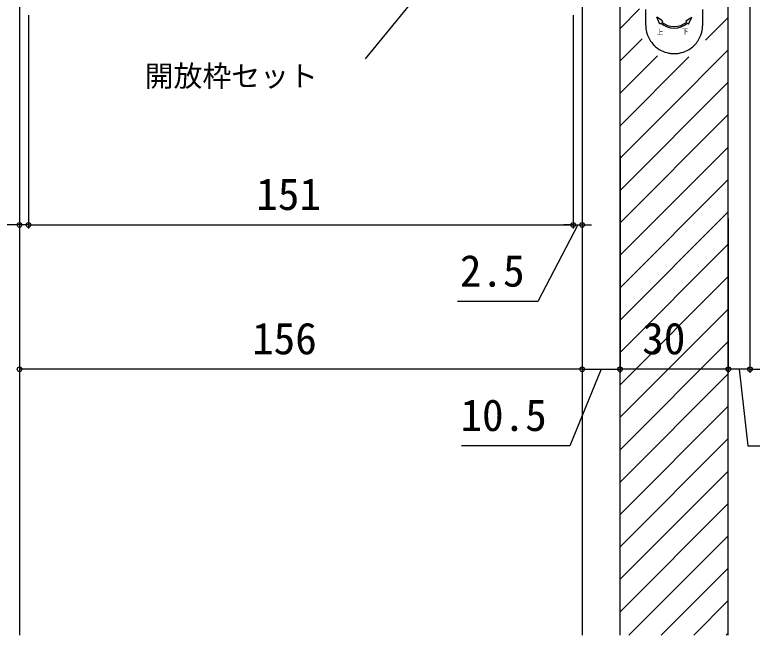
# Model space of a CAD drawing. Units: millimetres, scale not verified. Extents: x -525 to 525, y -784 to 780.
# Drawn here: x -407 to -202.6, y -467.1 to -295.2 of the extents above; entities that cross this region are included whole.
import ezdxf
from ezdxf.enums import TextEntityAlignment as Align

# ---------------------------------------------------------------- set-up
doc = ezdxf.new("R2010")
doc.units = ezdxf.units.MM
doc.header["$LTSCALE"] = 4
for name, color, linetype in [('0-4_YKK_12', 2, 'Continuous'), ('0-5_YKK_13', 4, 'Continuous'), ('0-7_YKK_D', 6, 'Continuous')]:
    doc.layers.add(name, color=color, linetype=linetype)
doc.styles.add('ＭＳ ゴシック', font='')
doc.styles.get('ＭＳ ゴシック').set_extended_font_data('MS Gothic')

msp = doc.modelspace()

# ---------------------------------------------------------------- linework, layer by layer
at = {"layer": '0-4_YKK_12'}
for p, q in [((-239.208, -467.126), (-239.208, -263.625)), ((-209.208, -467.126), (-209.208, -263.625)), ((-405.708, -268.621), (-405.708, -467.126)), ((-249.708, -268.621), (-249.708, -467.126)), ((-239.208, -298.955), (-233.808, -293.555)), ((-215.519, -302.206), (-209.208, -295.896)), ((-239.208, -307.935), (-233.076, -301.803)), ((-239.208, -316.915), (-228.832, -306.539)), ((-239.208, -325.896), (-220.128, -306.815)), ((-239.208, -343.856), (-209.208, -313.856)), ((-239.208, -352.836), (-209.208, -322.836)), ((-239.208, -361.817), (-209.208, -331.817)), ((-239.208, -370.797), (-209.208, -340.797)), ((-239.208, -379.777), (-209.208, -349.777)), ((-239.208, -388.757), (-209.208, -358.757)), ((-239.208, -397.738), (-209.208, -367.738)), ((-239.208, -406.718), (-209.208, -376.718)), ((-239.208, -415.698), (-209.208, -385.698)), ((-239.208, -424.678), (-209.208, -394.678)), ((-239.208, -433.659), (-209.208, -403.659)), ((-239.208, -442.639), (-209.208, -412.639)), ((-239.208, -451.619), (-209.208, -421.619)), ((-239.208, -460.599), (-209.208, -430.599)), ((-236.754, -467.126), (-209.208, -439.58)), ((-227.774, -467.126), (-209.208, -448.56)), ((-218.794, -467.126), (-209.208, -457.54)), ((-209.814, -467.126), (-209.208, -466.52))]:
    msp.add_line(p, q, dxfattribs=at)
msp.add_lwpolyline([(-239.208, -334.876), (-225.793, -321.461), (-209.208, -304.876)], dxfattribs=at)
at = {"layer": '0-5_YKK_13'}
for p, q in [((-232.108, -298.026), (-232.108, -293.726)), ((-216.308, -298.026), (-216.308, -293.726)), ((-228.194, -297.775), (-229.058, -295.826)), ((-227.422, -296.856), (-229.058, -295.826)), ((-220.995, -296.856), (-219.359, -295.826)), ((-220.223, -297.775), (-219.359, -295.826)), ((-228.194, -297.775), (-227.937, -297.469)), ((-227.422, -296.856), (-227.68, -297.162)), ((-220.995, -296.856), (-220.737, -297.162)), ((-220.223, -297.775), (-220.48, -297.469))]:
    msp.add_line(p, q, dxfattribs=at)
for centre, radius, start, end in [((-224.208, -298.026), 7.9, 180, 194.66485), ((-224.208, -293.026), 5.8, 230, 310), ((-224.208, -293.026), 5.4, 230, 310), ((-224.208, -298.026), 7.9, 345.33515, 0), ((-224.208, -298.026), 7.9, 194.66485, 198.44872), ((-224.208, -298.026), 7.9, 198.44872, 202.318), ((-224.208, -298.026), 7.9, 337.682, 341.55128), ((-224.208, -298.026), 7.9, 341.55128, 345.33515), ((-224.208, -298.026), 7.9, 202.318, 225.86911), ((-224.208, -298.026), 7.9, 314.13089, 337.682), ((-224.208, -298.026), 7.9, 225.86911, 226.18003), ((-224.208, -298.026), 7.9, 226.18003, 259.0546), ((-224.208, -298.026), 7.9, 280.9454, 313.81997), ((-224.208, -298.026), 7.9, 313.81997, 314.13089), ((-224.208, -298.026), 7.9, 259.0546, 262.72786), ((-224.208, -298.026), 7.9, 262.72786, 270), ((-224.208, -298.026), 7.9, 270, 277.27214), ((-224.208, -298.026), 7.9, 277.27214, 280.9454)]:
    msp.add_arc(centre, radius, start, end, dxfattribs=at)
at = {"layer": '0-7_YKK_D'}
for p, q in [((-203.208, -276.599), (-203.208, -394.404)), ((-403.208, -295.232), (-403.208, -354.404)), ((-403.208, -295.232), (-403.208, -354.404)), ((-252.208, -295.232), (-252.208, -354.404)), ((-252.208, -295.232), (-252.208, -354.404)), ((-405.708, -328.028), (-405.708, -354.404)), ((-249.708, -328.028), (-249.708, -354.404)), ((-405.708, -334.255), (-405.708, -394.404)), ((-249.708, -334.255), (-249.708, -394.404)), ((-249.708, -334.255), (-249.708, -394.404)), ((-239.208, -334.255), (-239.208, -394.404)), ((-239.208, -344.554), (-239.208, -394.404)), ((-209.208, -351.59), (-209.208, -394.404)), ((-209.208, -351.59), (-209.208, -394.404)), ((-203.208, -351.254), (-203.208, -394.404)), ((-405.708, -353.404), (-433.036, -353.404)), ((-403.208, -353.404), (-405.708, -353.404)), ((-403.208, -353.404), (-400.658, -353.404)), ((-403.208, -353.404), (-252.208, -353.404)), ((-252.208, -353.404), (-254.758, -353.404)), ((-252.208, -353.404), (-249.708, -353.404)), ((-252.208, -353.404), (-249.708, -353.404)), ((-249.708, -353.404), (-247.158, -353.404)), ((-249.708, -393.404), (-405.708, -393.404)), ((-249.708, -393.404), (-239.208, -393.404)), ((-209.208, -393.404), (-239.208, -393.404)), ((-203.208, -393.404), (-209.208, -393.404))]:
    msp.add_line(p, q, dxfattribs=at)
for points in [[(-294.765, -288.821), (-296.378, -290.796), (-309.91, -307.368)], [(-250.958, -353.404), (-262.012, -374.654), (-284.24, -374.654)], [(-244.458, -393.404), (-253.13, -414.654), (-283.13, -414.654)], [(-206.208, -393.404), (-203.769, -414.654), (-193.951, -414.654)], [(-203.208, -393.404), (-190.708, -393.404), (-159.158, -393.404)]]:
    msp.add_lwpolyline(points, dxfattribs=at)
for centre in [(-405.708, -353.404), (-403.208, -353.404), (-403.208, -353.404), (-252.208, -353.404), (-252.208, -353.404), (-249.708, -353.404), (-405.708, -393.404), (-249.708, -393.404), (-249.708, -393.404), (-239.208, -393.404), (-239.208, -393.404), (-209.208, -393.404), (-209.208, -393.404), (-203.208, -393.404), (-203.208, -393.404)]:
    msp.add_circle(centre, 0.637, dxfattribs=at)

# ---------------------------------------------------------------- texts
at = {"layer": '0-5_YKK_13', "style": 'ＭＳ ゴシック', "width": 0.9}
for s, p in [('上', (-229.061, -301.169)), ('下', (-222.082, -300.986))]:
    msp.add_text(s, height=1.466, dxfattribs=at).set_placement(p, align=Align.BOTTOM_LEFT)
at = {"layer": '0-7_YKK_D', "style": 'ＭＳ ゴシック'}
for s, height, p in [('開放枠セット', 5.865, (-371.001, -316.822)), ('151', 8.798, (-340.083, -351.904)), ('2.5', 8.798, (-283.626, -373.154)), ('156', 8.798, (-341.243, -391.904)), ('30', 8.798, (-233.072, -391.904)), ('10.5', 8.798, (-283.471, -413.154))]:
    msp.add_text(s, height=height, dxfattribs=at).set_placement(p, align=Align.BOTTOM_LEFT)

doc.saveas('drawing.dxf')
